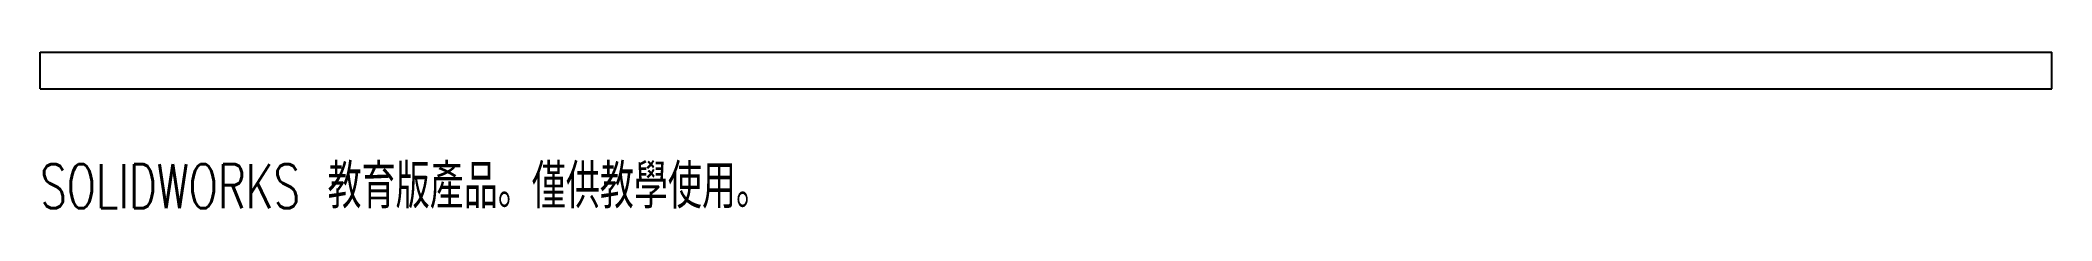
# Paper-space layout '_正視於' of a CAD drawing. Header units: millimetres. Extents: x -114 to 106, y -17 to 0.
import ezdxf

# ---------------------------------------------------------------- set-up
doc = ezdxf.new("R2010")
doc.units = ezdxf.units.MM
doc.styles.add('SLDTEXTSTYLE0', font='TXT', dxfattribs={"width": 0.7, "bigfont": 'bigfont'})

psp = doc.layouts.new('_正視於')

# ---------------------------------------------------------------- linework, layer by layer
at = {"color": 7, "linetype": 'Continuous', "lineweight": 25}
for p, q in [((-113.76, 0), (106.24, 0)), ((-113.76, -4), (-113.76, 0)), ((106.24, -4), (106.24, 0)), ((-113.76, -4), (106.24, -4))]:
    psp.add_line(p, q, dxfattribs=at)

# ---------------------------------------------------------------- texts
at = {"color": 7, "linetype": 'Continuous', "insert": (-113.76, -12.27), "char_height": 4.8336, "attachment_point": 1, "style": 'SLDTEXTSTYLE0'}
psp.add_mtext('SOLIDWORKS 教育版產品。僅供教學使用。', dxfattribs=at)

doc.saveas('drawing.dxf')
